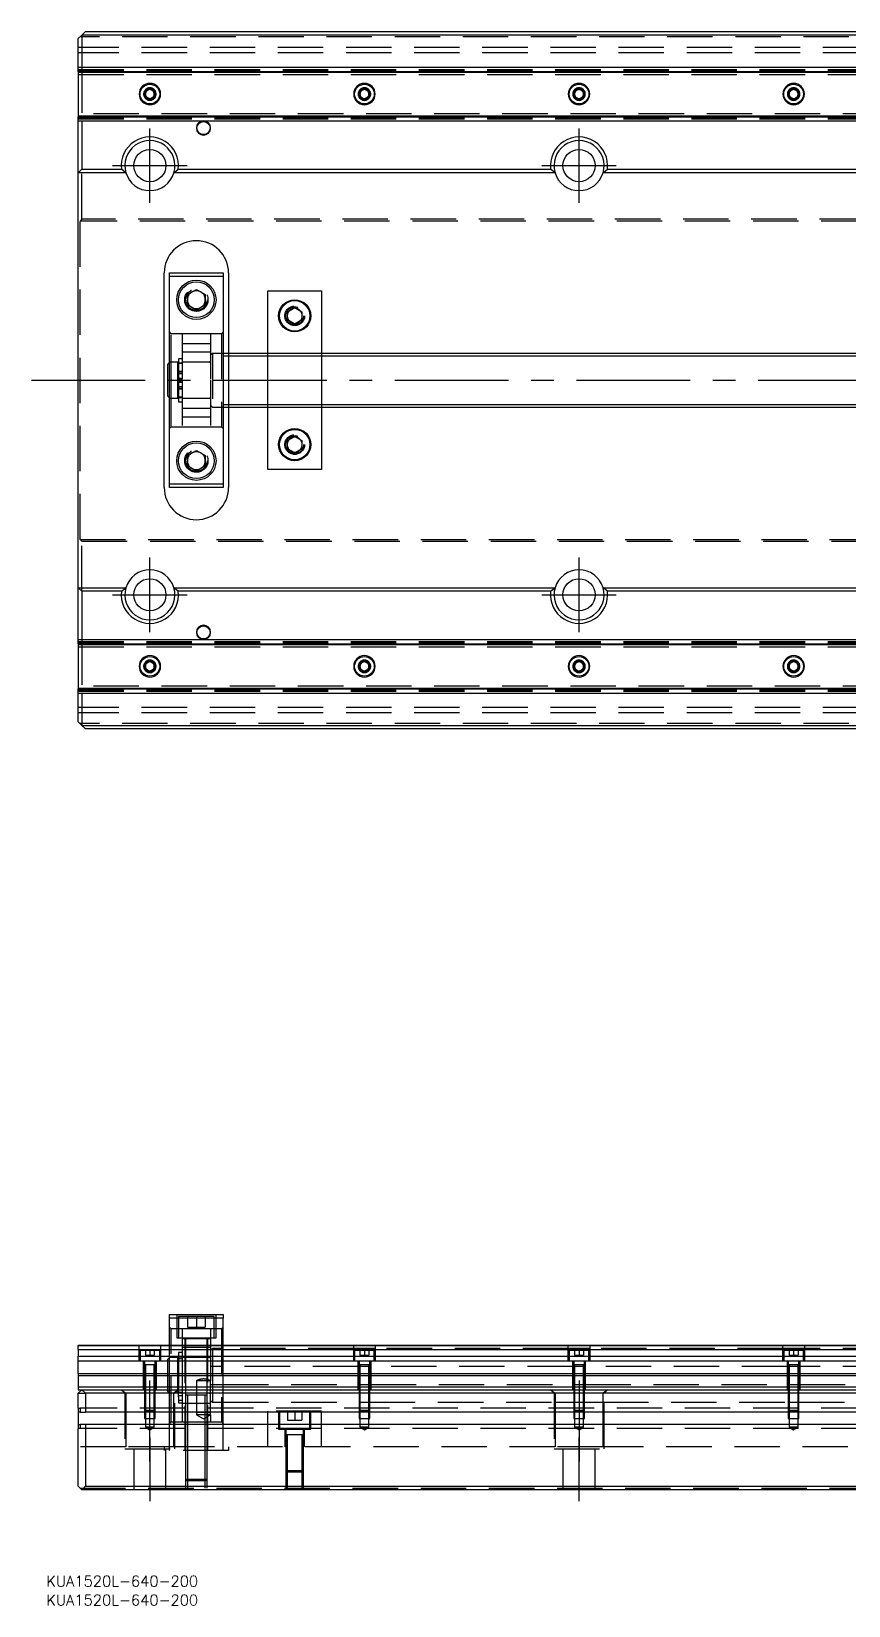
# Model space of a CAD drawing. Extents: x -13 to 910, y -343 to 113.
# Drawn here: x -13.1 to 215.3, y -342.6 to 97.5 of the extents above; entities that cross this region are included whole.
import ezdxf

# ---------------------------------------------------------------- set-up
doc = ezdxf.new("R2010")
doc.units = 0
doc.linetypes.add('CENTER', pattern=[50.8, 31.75, -6.35, 6.35, -6.35])
doc.linetypes.add('DASHED', pattern=[19.05, 12.7, -6.35])
doc.layers.get('0').update_dxf_attribs({"linetype": 'CONTINUOUS'})
doc.layers.add('CENTER', color=1, linetype='CENTER')
doc.styles.get("Standard").update_dxf_attribs({"font": 'txt.shx', "height": 3, "bigfont": 'bigfont.shx'})

# ---------------------------------------------------------------- blocks, each defined once
blk = doc.blocks.new('*U2')
at = {"color": 7, "linetype": 'CONTINUOUS'}
blk.add_text('KUA1520L-640-200', height=3, dxfattribs=at).set_placement((-8.94, -337.27))
blk = doc.blocks.new('*U3')
at = {"color": 7, "linetype": 'CONTINUOUS'}
blk.add_text('KUA1520L-640-200', height=3, dxfattribs=at).set_placement((-8.94, -342.57))

msp = doc.modelspace()

# ---------------------------------------------------------------- linework, layer by layer
at = {"color": 7, "linetype": 'CONTINUOUS'}
for p, q in [((2, 97.5), (1, 96.5)), ((2, 97.5), (220, 97.5)), ((1, 96.5), (0, 95.5)), ((0, 87.5), (0, 95.5)), ((1, 96.5), (1, 87.5)), ((220, 96.5), (1, 96.5)), ((0, 86.32), (0, 87.5)), ((0, 87.5), (220, 87.5)), ((0, 86.32), (0, 86.1)), ((0, 86.32), (220, 86.32)), ((0, 86.1), (220, 86.1)), ((0, 86.1), (0, 73.9)), ((18.75, 80.72), (20, 81.44)), ((18.75, 79.28), (18.75, 80.72)), ((20, 78.56), (18.75, 79.28)), ((20, 81.44), (21.25, 80.72)), ((21.25, 79.28), (20, 78.56)), ((21.25, 80.72), (21.25, 79.28)), ((78.75, 80.72), (80, 81.44)), ((78.75, 79.28), (78.75, 80.72)), ((80, 78.56), (78.75, 79.28)), ((80, 81.44), (81.25, 80.72)), ((81.25, 79.28), (80, 78.56)), ((81.25, 80.72), (81.25, 79.28)), ((138.75, 80.72), (140, 81.44)), ((138.75, 79.28), (138.75, 80.72)), ((140, 78.56), (138.75, 79.28)), ((140, 81.44), (141.25, 80.72)), ((141.25, 79.28), (140, 78.56)), ((141.25, 80.72), (141.25, 79.28)), ((198.75, 80.72), (200, 81.44)), ((198.75, 79.28), (198.75, 80.72)), ((200, 78.56), (198.75, 79.28)), ((200, 81.44), (201.25, 80.72)), ((201.25, 79.28), (200, 78.56)), ((201.25, 80.72), (201.25, 79.28)), ((0, 73.9), (0, 73.68)), ((0, 73.9), (220, 73.9)), ((0, 72.5), (0, 73.68)), ((0, 73.68), (220, 73.68)), ((0, 58), (0, 72.5)), ((0, 72.5), (220, 72.5)), ((1, 72.5), (1, 59)), ((0, 58), (1, 59)), ((0, -58), (0, 58)), ((13.29, 58), (0, 58)), ((1, 59), (12.06, 59)), ((13.29, 58), (12.06, 59)), ((26.71, 58), (27.94, 59)), ((133.29, 58), (26.71, 58)), ((27.94, 59), (132.06, 59)), ((133.29, 58), (132.06, 59)), ((146.71, 58), (147.94, 59)), ((220, 58), (146.71, 58)), ((147.94, 59), (220, 59)), ((24, -30), (24, 30)), ((25.5, 29), (25.5, 30)), ((25.5, 30), (40.5, 30)), ((40.5, 29), (25.5, 29)), ((25.5, -29), (25.5, 29)), ((40.5, 30), (40.5, 29)), ((40.5, 29), (40.5, -29)), ((42, 30), (42, 7.5)), ((30.5, 23.94), (33, 25.39)), ((30.5, 21.06), (30.5, 23.94)), ((33, 25.39), (35.5, 23.94)), ((35.5, 23.94), (35.5, 21.06)), ((53, 7.5), (53, 25)), ((53, 25), (68, 25)), ((68, 25), (68, 7.5)), ((33, 19.61), (30.5, 21.06)), ((35.5, 21.06), (33, 19.61)), ((58.5, 19.15), (60.5, 20.31)), ((58.5, 16.85), (58.5, 19.15)), ((60.5, 20.31), (62.5, 19.15)), ((62.5, 19.15), (62.5, 16.85)), ((60.5, 15.69), (58.5, 16.85)), ((62.5, 16.85), (60.5, 15.69)), ((25.5, 5), (25, 4.5)), ((25, -4.5), (25, 4.5)), ((220, 7.5), (40.5, 7.5)), ((25, -4.5), (25.5, -5)), ((40.5, -7.5), (220, -7.5)), ((42, -7.5), (42, -30)), ((53, -25), (53, -7.5)), ((68, -7.5), (68, -25)), ((58.5, -16.85), (60.5, -15.69)), ((58.5, -19.15), (58.5, -16.85)), ((60.5, -15.69), (62.5, -16.85)), ((62.5, -16.85), (62.5, -19.15)), ((30.5, -21.06), (33, -19.61)), ((30.5, -23.94), (30.5, -21.06)), ((33, -19.61), (35.5, -21.06)), ((35.5, -21.06), (35.5, -23.94)), ((60.5, -20.31), (58.5, -19.15)), ((62.5, -19.15), (60.5, -20.31)), ((33, -25.39), (30.5, -23.94)), ((35.5, -23.94), (33, -25.39)), ((68, -25), (53, -25)), ((25.5, -30), (25.5, -29)), ((25.5, -29), (40.5, -29)), ((40.5, -30), (25.5, -30)), ((40.5, -29), (40.5, -30)), ((0, -72.5), (0, -58)), ((0, -58), (13.29, -58)), ((1, -59), (0, -58)), ((12.06, -59), (1, -59)), ((1, -59), (1, -72.5)), ((12.06, -59), (13.29, -58)), ((26.71, -58), (133.29, -58)), ((27.94, -59), (26.71, -58)), ((132.06, -59), (27.94, -59)), ((132.06, -59), (133.29, -58)), ((146.71, -58), (220, -58)), ((147.94, -59), (146.71, -58)), ((220, -59), (147.94, -59)), ((0, -73.68), (0, -72.5)), ((0, -72.5), (220, -72.5)), ((0, -73.68), (0, -73.9)), ((0, -73.68), (220, -73.68)), ((0, -73.9), (0, -86.1)), ((0, -73.9), (220, -73.9)), ((18.75, -79.28), (20, -78.56)), ((20, -78.56), (21.25, -79.28)), ((78.75, -79.28), (80, -78.56)), ((80, -78.56), (81.25, -79.28)), ((138.75, -79.28), (140, -78.56)), ((140, -78.56), (141.25, -79.28)), ((198.75, -79.28), (200, -78.56)), ((200, -78.56), (201.25, -79.28)), ((18.75, -80.72), (18.75, -79.28)), ((20, -81.44), (18.75, -80.72)), ((21.25, -80.72), (20, -81.44)), ((21.25, -79.28), (21.25, -80.72)), ((78.75, -80.72), (78.75, -79.28)), ((80, -81.44), (78.75, -80.72)), ((81.25, -80.72), (80, -81.44)), ((81.25, -79.28), (81.25, -80.72)), ((138.75, -80.72), (138.75, -79.28)), ((140, -81.44), (138.75, -80.72)), ((141.25, -80.72), (140, -81.44)), ((141.25, -79.28), (141.25, -80.72)), ((198.75, -80.72), (198.75, -79.28)), ((200, -81.44), (198.75, -80.72)), ((201.25, -80.72), (200, -81.44)), ((201.25, -79.28), (201.25, -80.72)), ((0, -86.1), (0, -86.32)), ((0, -86.1), (220, -86.1)), ((0, -87.5), (0, -86.32)), ((0, -86.32), (220, -86.32)), ((0, -95.5), (0, -87.5)), ((0, -87.5), (220, -87.5)), ((1, -87.5), (1, -96.5)), ((0, -95.5), (1, -96.5)), ((1, -96.5), (2, -97.5)), ((1, -96.5), (220, -96.5)), ((220, -97.5), (2, -97.5)), ((25.5, -262.24), (25.5, -261.24)), ((25.5, -261.24), (40.5, -261.24)), ((25.5, -269.74), (25.5, -262.24)), ((40.5, -262.24), (25.5, -262.24)), ((40.5, -261.24), (40.5, -262.24)), ((40.5, -269.74), (40.5, -262.24)), ((0, -269.74), (0, -269.87)), ((0, -269.74), (226.5, -269.74)), ((0, -269.87), (226.5, -269.87)), ((0, -270.96), (0, -269.87)), ((0, -270.96), (226.5, -270.96)), ((0, -270.96), (0, -272.83)), ((0, -272.83), (226.5, -272.83)), ((0, -274.18), (0, -272.83)), ((0, -277.66), (0, -274.18)), ((0, -274.18), (226.5, -274.18)), ((0, -277.66), (226.5, -277.66)), ((0, -277.66), (0, -278.24)), ((0, -278.24), (0, -281.44)), ((0, -278.24), (226.5, -278.24)), ((0, -281.44), (0, -282.24)), ((0, -281.44), (640, -281.44)), ((0, -283.25), (1, -282.24)), ((0, -282.24), (1, -282.24)), ((0, -287.39), (0, -283.25)), ((1, -282.24), (639, -282.24)), ((1, -282.24), (2, -283.25)), ((638, -283.25), (2, -283.25)), ((2, -283.25), (2, -288.54)), ((33, -283.74), (30, -283.74)), ((0, -287.39), (0, -288.54)), ((0, -287.39), (0.5, -287.39)), ((0, -288.54), (0, -291.94)), ((0.5, -288.54), (0, -288.54)), ((0.5, -287.39), (0.5, -288.54)), ((0.5, -288.54), (2, -288.54)), ((638, -288.54), (2, -288.54)), ((0, -291.94), (0, -293.09)), ((0, -291.94), (0.5, -291.94)), ((0.5, -293.09), (0, -293.09)), ((0, -309.24), (0, -293.09)), ((2, -291.94), (0.5, -291.94)), ((0.5, -291.94), (0.5, -293.09)), ((638, -291.94), (2, -291.94)), ((2, -291.94), (2, -309.24)), ((1, -310.24), (0, -309.24)), ((2, -309.24), (1, -310.24)), ((639, -310.24), (1, -310.24)), ((2, -309.24), (638, -309.24))]:
    msp.add_line(p, q, dxfattribs=at)
at = {"color": 3, "linetype": 'DASHED'}
for p, q in [((640, 93), (0, 93)), ((234.5, 96), (0.5, 96)), ((640, 91.5), (0, 91.5)), ((0, 86.91), (220, 86.91)), ((0, 86.7), (640, 86.7)), ((0, 86.26), (226.5, 86.26)), ((0, 85.5), (226.5, 85.5)), ((1, 87.5), (1, 72.5)), ((21.48, 80.26), (21.5, 80)), ((78.5, 80), (78.52, 80.22)), ((138.5, 80), (138.52, 80.22)), ((198.5, 80), (198.52, 80.22)), ((226.5, 74.5), (0, 74.5)), ((0, 73.74), (226.5, 73.74)), ((0, 73.3), (640, 73.3)), ((0, 73.09), (220, 73.09)), ((1, 45), (1, 59)), ((1, 45), (0.5, 44.5)), ((639.5, 44.5), (0.5, 44.5)), ((0.5, -44.5), (0.5, 44.5)), ((639, 45), (1, 45)), ((30, 22.5), (30.02, 22.85)), ((58, 18), (58.02, 18.3)), ((26, 13), (25.5, 13.5)), ((40.5, 13.5), (40, 13)), ((29, 13), (26, 13)), ((26, 0), (26, 13)), ((37, 13), (29, 13)), ((29, 13), (29, 0)), ((37, 10.2), (29, 10.2)), ((40, 13), (37, 13)), ((37, 13), (37, 0)), ((40, 13), (40, -13)), ((27.85, 5), (25.5, 5)), ((27.85, -5), (27.85, 5)), ((28, 4.8), (27.85, 4.8)), ((29, 6), (28, 6)), ((28, 6), (28, -6)), ((29, 4.8), (28, 4.8)), ((29, 4.65), (28, 4.65)), ((37, 7.8), (29, 7.8)), ((36.7, 5), (29, 5)), ((37, 5), (36.7, 5)), ((37.5, 7.5), (37, 7)), ((40.5, 7.5), (37.5, 7.5)), ((37.5, 7.5), (37.5, -7.5)), ((42, 7.5), (42, 2.5)), ((53, 2.5), (53, 7.5)), ((68, 7.5), (68, 2.5)), ((26, -13), (26, 0)), ((29, 2.4), (28, 2.4)), ((28, 2.34), (29, 2.34)), ((29, 1.8), (28, 1.8)), ((28, 0.6), (29, 0.6)), ((28, 0.3), (29, 0.3)), ((29, 0), (29, -13)), ((37, 0), (37, -13)), ((42, 2.5), (42, -2.5)), ((53, -2.5), (53, 2.5)), ((68, 2.5), (68, -2.5)), ((28, -0.3), (29, -0.3)), ((29, -0.6), (28, -0.6)), ((28, -1.8), (29, -1.8)), ((29, -2.34), (28, -2.34)), ((28, -2.4), (29, -2.4)), ((42, -2.5), (42, -7.5)), ((53, -7.5), (53, -2.5)), ((68, -2.5), (68, -7.5)), ((25.5, -5), (27.85, -5)), ((27.85, -4.8), (28, -4.8)), ((28, -4.65), (29, -4.65)), ((28, -4.8), (29, -4.8)), ((28, -6), (29, -6)), ((29, -5), (36.7, -5)), ((29, -7.8), (37, -7.8)), ((36.7, -5), (37, -5)), ((37, -7), (37.5, -7.5)), ((37.5, -7.5), (40.5, -7.5)), ((25.5, -13.5), (26, -13)), ((26, -13), (29, -13)), ((29, -10.2), (37, -10.2)), ((29, -13), (37, -13)), ((37, -13), (40, -13)), ((40, -13), (40.5, -13.5)), ((58, -18), (58.02, -17.7)), ((30, -22.5), (30.02, -22.15)), ((0.5, -44.5), (1, -45)), ((0.5, -44.5), (639.5, -44.5)), ((1, -59), (1, -45)), ((1, -45), (639, -45)), ((0, -73.09), (220, -73.09)), ((0, -73.3), (640, -73.3)), ((0, -73.74), (226.5, -73.74)), ((0, -74.5), (226.5, -74.5)), ((1, -72.5), (1, -87.5)), ((21.48, -79.74), (21.5, -80)), ((78.5, -80), (78.52, -79.75)), ((138.5, -80), (138.52, -79.75)), ((198.5, -80), (198.52, -79.75)), ((226.5, -85.5), (0, -85.5)), ((0, -86.26), (226.5, -86.26)), ((0, -86.7), (640, -86.7)), ((0, -86.91), (220, -86.91)), ((640, -91.5), (0, -91.5)), ((640, -93), (0, -93)), ((234.5, -96), (0.5, -96)), ((27.5, -261.24), (27.5, -267.74)), ((28, -261.74), (28, -267.74)), ((38, -261.74), (28, -261.74)), ((30.5, -261.74), (30.5, -264.74)), ((33, -261.74), (33, -264.74)), ((35.5, -261.74), (35.5, -264.74)), ((38, -267.74), (38, -261.74)), ((38.5, -267.74), (38.5, -261.24)), ((26, -265.24), (25.5, -264.74)), ((29, -265.24), (26, -265.24)), ((26, -291.24), (26, -265.24)), ((27.5, -267.74), (38.5, -267.74)), ((37, -265.24), (29, -265.24)), ((29, -265.24), (29, -267.74)), ((29, -267.74), (29, -269.74)), ((37, -268.04), (29, -268.04)), ((29.75, -267.74), (29.75, -299.24)), ((30, -267.74), (30, -269.74)), ((30.5, -264.74), (33, -264.74)), ((33, -264.74), (35.5, -264.74)), ((36, -269.74), (36, -267.74)), ((36.25, -299.24), (36.25, -267.74)), ((40, -265.24), (37, -265.24)), ((37, -265.24), (37, -267.74)), ((37, -267.74), (37, -269.74)), ((40.5, -264.74), (40, -265.24)), ((40, -265.24), (40, -291.24)), ((17, -274.24), (17, -269.74)), ((17.25, -271.24), (17.25, -274.24)), ((22.75, -271.24), (17.25, -271.24)), ((18.75, -271.24), (18.75, -272.54)), ((18.75, -272.54), (20, -272.54)), ((20, -271.24), (20, -272.54)), ((20, -272.54), (21.25, -272.54)), ((21.25, -271.24), (21.25, -272.54)), ((22.75, -274.24), (22.75, -271.24)), ((23, -269.74), (23, -274.24)), ((25.5, -282.24), (25.5, -269.74)), ((29, -271.79), (28, -271.79)), ((28, -271.79), (28, -282.24)), ((29, -269.74), (29, -282.24)), ((30, -270.44), (29, -270.44)), ((30, -269.74), (30, -282.24)), ((36, -270.44), (30, -270.44)), ((36, -279.36), (36, -269.74)), ((37, -270.44), (36, -270.44)), ((37, -269.74), (37, -279.74)), ((37.5, -270.74), (37, -271.24)), ((40.5, -270.74), (37.5, -270.74)), ((37.5, -270.74), (37.5, -278.24)), ((40.5, -282.24), (40.5, -269.74)), ((77, -270.74), (40.5, -270.74)), ((77, -274.24), (77, -269.74)), ((83, -270.74), (77, -270.74)), ((77.25, -271.24), (77.25, -274.24)), ((82.75, -271.24), (77.25, -271.24)), ((78.75, -271.24), (78.75, -272.54)), ((78.75, -272.54), (80, -272.54)), ((80, -271.24), (80, -272.54)), ((80, -272.54), (81.25, -272.54)), ((81.25, -271.24), (81.25, -272.54)), ((82.75, -274.24), (82.75, -271.24)), ((83, -269.74), (83, -274.24)), ((137, -270.74), (83, -270.74)), ((137, -274.24), (137, -269.74)), ((143, -270.74), (137, -270.74)), ((137.25, -271.24), (137.25, -274.24)), ((142.75, -271.24), (137.25, -271.24)), ((138.75, -271.24), (138.75, -272.54)), ((138.75, -272.54), (140, -272.54)), ((140, -271.24), (140, -272.54)), ((140, -272.54), (141.25, -272.54)), ((141.25, -271.24), (141.25, -272.54)), ((142.75, -274.24), (142.75, -271.24)), ((143, -269.74), (143, -274.24)), ((197, -270.74), (143, -270.74)), ((197, -274.24), (197, -269.74)), ((203, -270.74), (197, -270.74)), ((197.25, -271.24), (197.25, -274.24)), ((202.75, -271.24), (197.25, -271.24)), ((198.75, -271.24), (198.75, -272.54)), ((198.75, -272.54), (200, -272.54)), ((200, -271.24), (200, -272.54)), ((200, -272.54), (201.25, -272.54)), ((201.25, -271.24), (201.25, -272.54)), ((202.75, -274.24), (202.75, -271.24)), ((203, -269.74), (203, -274.24)), ((226.5, -270.74), (203, -270.74)), ((23, -274.24), (17, -274.24)), ((18.25, -282.24), (18.25, -274.24)), ((18.5, -274.24), (18.5, -275.24)), ((20, -275.24), (18.5, -275.24)), ((18.5, -275.24), (18.5, -282.24)), ((18.5, -275.24), (18.5, -275.24)), ((18.5, -275.24), (18.5, -275.25)), ((21.5, -275.24), (18.5, -275.24)), ((18.75, -275.24), (18.75, -282.24)), ((21.5, -275.24), (20, -275.24)), ((21.25, -282.24), (21.25, -275.24)), ((21.5, -275.24), (21.5, -274.24)), ((21.5, -275.24), (21.5, -275.24)), ((21.5, -282.24), (21.5, -275.24)), ((21.5, -275.25), (21.5, -275.24)), ((21.75, -274.24), (21.75, -282.24)), ((25.5, -273.24), (25, -273.74)), ((25, -278.24), (25, -273.74)), ((27.85, -273.24), (25.5, -273.24)), ((27.85, -278.24), (27.85, -273.24)), ((28, -273.44), (27.85, -273.44)), ((29, -273.44), (28, -273.44)), ((29, -273.59), (28, -273.59)), ((30, -273.24), (29, -273.24)), ((36, -273.24), (30, -273.24)), ((36.7, -273.24), (36, -273.24)), ((37, -273.24), (36.7, -273.24)), ((40.5, -275.74), (37, -275.74)), ((78.25, -275.74), (40.5, -275.74)), ((83, -274.24), (77, -274.24)), ((78.25, -282.24), (78.25, -274.24)), ((78.5, -275.74), (78.25, -275.74)), ((78.5, -274.24), (78.5, -275.24)), ((81.5, -275.24), (78.5, -275.24)), ((78.5, -275.24), (78.5, -275.25)), ((78.5, -275.24), (78.5, -282.24)), ((78.5, -275.24), (78.5, -275.24)), ((80, -275.24), (78.5, -275.24)), ((78.75, -275.74), (78.5, -275.74)), ((78.75, -275.24), (78.75, -282.24)), ((81.25, -275.74), (78.75, -275.74)), ((81.5, -275.24), (80, -275.24)), ((81.25, -282.24), (81.25, -275.24)), ((81.5, -275.74), (81.25, -275.74)), ((81.5, -275.24), (81.5, -274.24)), ((81.5, -275.25), (81.5, -275.24)), ((81.5, -275.24), (81.5, -275.24)), ((81.5, -282.24), (81.5, -275.24)), ((81.75, -275.74), (81.5, -275.74)), ((81.75, -274.24), (81.75, -282.24)), ((138.25, -275.74), (81.75, -275.74)), ((143, -274.24), (137, -274.24)), ((138.25, -282.24), (138.25, -274.24)), ((138.5, -275.74), (138.25, -275.74)), ((138.5, -274.24), (138.5, -275.24)), ((138.5, -275.24), (138.5, -275.25)), ((138.5, -275.24), (138.5, -282.24)), ((138.5, -275.24), (138.5, -275.24)), ((140, -275.24), (138.5, -275.24)), ((138.75, -275.74), (138.5, -275.74)), ((138.75, -275.24), (138.75, -282.24)), ((141.25, -275.74), (138.75, -275.74)), ((141.5, -275.24), (140, -275.24)), ((141.25, -282.24), (141.25, -275.24)), ((141.5, -275.74), (141.25, -275.74)), ((141.5, -275.24), (141.5, -274.24)), ((141.5, -275.25), (141.5, -275.24)), ((141.5, -275.24), (141.5, -275.24)), ((141.5, -282.24), (141.5, -275.24)), ((141.75, -275.74), (141.5, -275.74)), ((141.75, -274.24), (141.75, -282.24)), ((198.25, -275.74), (141.75, -275.74)), ((203, -274.24), (197, -274.24)), ((198.25, -282.24), (198.25, -274.24)), ((198.5, -275.74), (198.25, -275.74)), ((198.5, -274.24), (198.5, -275.24)), ((201.5, -275.24), (198.5, -275.24)), ((198.5, -275.24), (198.5, -282.24)), ((198.5, -275.24), (198.5, -275.24)), ((198.5, -275.24), (198.5, -275.25)), ((200, -275.24), (198.5, -275.24)), ((198.75, -275.74), (198.5, -275.74)), ((198.75, -275.24), (198.75, -282.24)), ((201.25, -275.74), (198.75, -275.74)), ((201.5, -275.24), (200, -275.24)), ((201.25, -282.24), (201.25, -275.24)), ((201.5, -275.74), (201.25, -275.74)), ((201.5, -275.24), (201.5, -274.24)), ((201.5, -275.24), (201.5, -275.24)), ((201.5, -282.24), (201.5, -275.24)), ((201.5, -275.25), (201.5, -275.24)), ((201.75, -275.74), (201.5, -275.74)), ((201.75, -274.24), (201.75, -282.24)), ((226.5, -275.74), (201.75, -275.74)), ((0, -278.24), (226.5, -278.24)), ((25, -282.24), (25, -278.24)), ((27.85, -282.27), (27.85, -278.24)), ((33, -279.74), (33, -282.24)), ((37, -279.74), (33, -279.74)), ((35.06, -279.24), (34.94, -279.24)), ((36, -282.24), (36, -279.36)), ((37, -282.24), (37, -279.74)), ((37, -280.74), (40.5, -280.74)), ((37.5, -278.24), (37.5, -282.24)), ((40.5, -280.74), (78.25, -280.74)), ((78.25, -280.74), (78.5, -280.74)), ((78.5, -280.74), (78.75, -280.74)), ((78.75, -280.74), (81.25, -280.74)), ((81.25, -280.74), (81.5, -280.74)), ((81.5, -280.74), (81.75, -280.74)), ((81.75, -280.74), (138.25, -280.74)), ((138.25, -280.74), (138.5, -280.74)), ((138.5, -280.74), (138.75, -280.74)), ((138.75, -280.74), (141.25, -280.74)), ((141.25, -280.74), (141.5, -280.74)), ((141.5, -280.74), (141.75, -280.74)), ((141.75, -280.74), (198.25, -280.74)), ((198.25, -280.74), (198.5, -280.74)), ((198.5, -280.74), (198.75, -280.74)), ((198.75, -280.74), (201.25, -280.74)), ((201.25, -280.74), (201.5, -280.74)), ((201.5, -280.74), (201.75, -280.74)), ((201.75, -280.74), (223, -280.74)), ((0, -283.25), (2, -283.25)), ((12, -282.24), (13, -283.25)), ((12.06, -282.24), (13.29, -283.25)), ((13, -283.25), (13, -298.74)), ((13.29, -283.25), (13.29, -288.54)), ((18.5, -282.24), (18.5, -288)), ((18.5, -282.24), (18.5, -288)), ((18.75, -282.24), (18.75, -288.25)), ((21.25, -288.25), (21.25, -282.24)), ((21.5, -288), (21.5, -282.24)), ((21.5, -288), (21.5, -282.24)), ((25, -282.74), (25, -282.24)), ((25, -282.74), (25.5, -283.25)), ((25.5, -288.54), (25.5, -282.24)), ((27.94, -282.24), (26.71, -283.25)), ((26.71, -288.54), (26.71, -283.25)), ((27, -283.25), (28, -282.24)), ((27, -298.74), (27, -283.25)), ((27.85, -283.25), (27.85, -282.27)), ((27.85, -283.04), (28, -283.04)), ((28, -282.24), (28, -283.02)), ((28, -282.89), (29, -282.89)), ((28, -282.89), (29, -282.89)), ((28, -284.32), (28, -283.02)), ((28, -283.04), (29, -283.04)), ((29, -283.98), (28, -283.98)), ((28, -284.32), (28, -285.76)), ((28, -285.18), (29, -285.18)), ((28, -285.76), (28, -285.89)), ((28, -285.89), (29, -285.89)), ((29, -282.24), (29, -288.54)), ((29, -286.04), (30, -286.04)), ((30, -282.24), (30, -283.74)), ((36, -283.74), (30, -283.74)), ((30, -283.74), (30, -288.54)), ((30, -283.74), (30, -283.74)), ((30, -283.74), (30, -283.75)), ((36, -283.74), (30, -283.74)), ((30, -286.04), (30.5, -286.04)), ((30.5, -283.74), (30.5, -288.54)), ((30.5, -286.04), (33, -286.04)), ((33, -282.24), (33, -288.54)), ((36, -283.74), (33, -283.74)), ((33, -286.04), (35.5, -286.04)), ((35.5, -288.54), (35.5, -283.74)), ((35.5, -286.04), (36, -286.04)), ((36, -283.74), (36, -282.24)), ((36, -283.74), (36, -283.74)), ((36, -288.54), (36, -283.74)), ((36, -283.75), (36, -283.74)), ((36, -286.04), (37, -286.04)), ((37, -288.54), (37, -282.24)), ((37, -285.24), (37.5, -285.74)), ((37.5, -282.24), (37.5, -285.74)), ((37.5, -285.74), (40.5, -285.74)), ((40.5, -288.54), (40.5, -282.24)), ((40.5, -285.74), (78.5, -285.74)), ((78.5, -282.24), (78.5, -288)), ((78.5, -282.24), (78.5, -288)), ((78.5, -285.74), (78.75, -285.74)), ((78.75, -282.24), (78.75, -288.25)), ((78.75, -285.74), (81.25, -285.74)), ((81.25, -288.25), (81.25, -282.24)), ((81.25, -285.74), (81.5, -285.74)), ((81.5, -288), (81.5, -282.24)), ((81.5, -288), (81.5, -282.24)), ((81.5, -285.74), (133.29, -285.74)), ((132, -282.24), (133, -283.25)), ((132.06, -282.24), (133.29, -283.25)), ((133, -283.25), (133, -298.74)), ((133.29, -283.25), (133.29, -288.54)), ((133.29, -285.74), (138.5, -285.74)), ((138.5, -282.24), (138.5, -288)), ((138.5, -282.24), (138.5, -288)), ((138.5, -285.74), (138.75, -285.74)), ((138.75, -282.24), (138.75, -288.25)), ((138.75, -285.74), (141.25, -285.74)), ((141.25, -288.25), (141.25, -282.24)), ((141.25, -285.74), (141.5, -285.74)), ((141.5, -288), (141.5, -282.24)), ((141.5, -288), (141.5, -282.24)), ((141.5, -285.74), (146.71, -285.74)), ((147.94, -282.24), (146.71, -283.25)), ((146.71, -288.54), (146.71, -283.25)), ((146.71, -285.74), (198.5, -285.74)), ((147, -283.25), (148, -282.24)), ((147, -298.74), (147, -283.25)), ((198.5, -282.24), (198.5, -288)), ((198.5, -282.24), (198.5, -288)), ((198.5, -285.74), (198.75, -285.74)), ((198.75, -282.24), (198.75, -288.25)), ((198.75, -285.74), (201.25, -285.74)), ((201.25, -288.25), (201.25, -282.24)), ((201.25, -285.74), (201.5, -285.74)), ((201.5, -288), (201.5, -282.24)), ((201.5, -288), (201.5, -282.24)), ((201.5, -285.74), (223, -285.74)), ((639.5, -287.39), (0.5, -287.39)), ((13.29, -288.54), (13.29, -291.94)), ((18.5, -288), (18.75, -288.25)), ((18.5, -288), (21.5, -288)), ((18.5, -288), (18.5, -288.54)), ((18.5, -288.54), (18.5, -290.24)), ((18.5, -290.24), (21.5, -290.24)), ((21.25, -288.25), (18.75, -288.25)), ((18.75, -288.25), (18.75, -290.24)), ((18.75, -290.24), (18.75, -292.74)), ((21.25, -288.25), (21.5, -288)), ((21.25, -290.24), (21.25, -288.25)), ((21.25, -292.74), (21.25, -290.24)), ((21.5, -288.54), (21.5, -288)), ((21.5, -290.24), (21.5, -288.54)), ((25.5, -291.94), (25.5, -288.54)), ((26.71, -291.94), (26.71, -288.54)), ((29, -288.44), (37, -288.44)), ((29, -288.54), (29, -291.24)), ((30, -288.54), (30, -291.94)), ((30.5, -288.54), (30.5, -291.94)), ((33, -288.54), (33, -288.61)), ((33, -288.61), (33, -289.24)), ((33, -288.61), (33.17, -289.24)), ((37, -288.61), (33, -288.61)), ((33, -289.24), (35, -290.4)), ((37, -289.24), (33, -289.24)), ((35, -290.4), (37, -289.24)), ((35.5, -289.24), (35.5, -288.54)), ((35.5, -291.94), (35.5, -289.24)), ((36, -289.24), (36, -288.54)), ((36, -291.94), (36, -289.24)), ((36.83, -289.24), (37, -288.61)), ((37, -288.61), (37, -288.54)), ((37, -289.24), (37, -288.61)), ((37, -289.24), (37, -291.24)), ((40.5, -291.94), (40.5, -288.54)), ((68, -288.25), (53, -288.25)), ((53, -288.54), (53, -288.25)), ((53, -291.94), (53, -288.54)), ((56, -288.25), (56, -293.24)), ((56.25, -288.25), (56.25, -288.54)), ((56.25, -288.54), (56.25, -291.94)), ((58.5, -288.25), (58.5, -290.74)), ((60.5, -288.25), (60.5, -290.74)), ((62.5, -288.25), (62.5, -290.74)), ((64.75, -288.54), (64.75, -288.25)), ((64.75, -291.94), (64.75, -288.54)), ((65, -293.24), (65, -288.25)), ((68, -288.54), (68, -288.25)), ((68, -291.94), (68, -288.54)), ((78.5, -288), (78.75, -288.25)), ((78.5, -288), (81.5, -288)), ((78.5, -288), (78.5, -288.54)), ((78.5, -288.54), (78.5, -290.24)), ((78.5, -290.24), (81.5, -290.24)), ((81.25, -288.25), (78.75, -288.25)), ((78.75, -288.25), (78.75, -290.24)), ((78.75, -290.24), (78.75, -292.74)), ((81.25, -288.25), (81.5, -288)), ((81.25, -290.24), (81.25, -288.25)), ((81.25, -292.74), (81.25, -290.24)), ((81.5, -288.54), (81.5, -288)), ((81.5, -290.24), (81.5, -288.54)), ((133.29, -288.54), (133.29, -291.94)), ((138.5, -288), (138.75, -288.25)), ((138.5, -288), (141.5, -288)), ((138.5, -288), (138.5, -288.54)), ((138.5, -288.54), (138.5, -290.24)), ((138.5, -290.24), (141.5, -290.24)), ((141.25, -288.25), (138.75, -288.25)), ((138.75, -288.25), (138.75, -290.24)), ((138.75, -290.24), (138.75, -292.74)), ((141.25, -288.25), (141.5, -288)), ((141.25, -290.24), (141.25, -288.25)), ((141.25, -292.74), (141.25, -290.24)), ((141.5, -288.54), (141.5, -288)), ((141.5, -290.24), (141.5, -288.54)), ((146.71, -291.94), (146.71, -288.54)), ((198.5, -288), (198.75, -288.25)), ((198.5, -288), (201.5, -288)), ((198.5, -288), (198.5, -288.54)), ((198.5, -288.54), (198.5, -290.24)), ((198.5, -290.24), (201.5, -290.24)), ((201.25, -288.25), (198.75, -288.25)), ((198.75, -288.25), (198.75, -290.24)), ((198.75, -290.24), (198.75, -292.74)), ((201.25, -288.25), (201.5, -288)), ((201.25, -290.24), (201.25, -288.25)), ((201.25, -292.74), (201.25, -290.24)), ((201.5, -288.54), (201.5, -288)), ((201.5, -290.24), (201.5, -288.54)), ((639.5, -293.09), (0.5, -293.09)), ((13.29, -291.94), (13.29, -298.24)), ((18.75, -292.74), (20, -293.47)), ((21.25, -292.74), (18.75, -292.74)), ((20, -293.47), (21.25, -292.74)), ((25.5, -291.74), (26, -291.24)), ((25.5, -298.24), (25.5, -291.94)), ((26, -291.24), (29, -291.24)), ((26.71, -298.24), (26.71, -291.94)), ((29, -291.24), (30, -291.24)), ((30, -291.24), (30.5, -291.24)), ((30, -291.94), (30, -299.24)), ((30.5, -291.24), (35.5, -291.24)), ((30.5, -291.94), (30.5, -299.24)), ((35.5, -291.24), (36, -291.24)), ((35.5, -299.24), (35.5, -291.94)), ((36, -291.24), (37, -291.24)), ((36, -299.24), (36, -291.94)), ((37, -291.24), (40, -291.24)), ((40, -291.24), (40.5, -291.74)), ((40.5, -299.24), (40.5, -291.94)), ((53, -298.24), (53, -291.94)), ((56, -293.24), (65, -293.24)), ((56.25, -291.94), (56.25, -293.24)), ((57.75, -293.24), (57.75, -298.24)), ((58, -293.24), (58, -294.84)), ((63, -294.84), (58, -294.84)), ((63, -294.84), (58, -294.84)), ((58, -294.84), (58, -294.85)), ((58, -294.84), (58, -298.24)), ((58, -294.84), (58, -294.84)), ((58.4, -294.84), (58.4, -298.24)), ((58.5, -290.74), (60.5, -290.74)), ((60.5, -290.74), (62.5, -290.74)), ((62.6, -298.24), (62.6, -294.84)), ((63, -294.84), (63, -293.24)), ((63, -294.85), (63, -294.84)), ((63, -294.84), (63, -294.84)), ((63, -298.24), (63, -294.84)), ((63.25, -298.24), (63.25, -293.24)), ((64.75, -293.24), (64.75, -291.94)), ((68, -298.24), (68, -291.94)), ((78.75, -292.74), (80, -293.47)), ((81.25, -292.74), (78.75, -292.74)), ((80, -293.47), (81.25, -292.74)), ((133.29, -291.94), (133.29, -298.24)), ((138.75, -292.74), (140, -293.47)), ((141.25, -292.74), (138.75, -292.74)), ((140, -293.47), (141.25, -292.74)), ((146.71, -298.24), (146.71, -291.94)), ((198.75, -292.74), (200, -293.47)), ((201.25, -292.74), (198.75, -292.74)), ((200, -293.47), (201.25, -292.74)), ((13.29, -298.24), (0, -298.24)), ((13, -298.74), (27, -298.74)), ((26.71, -298.24), (13.29, -298.24)), ((15.5, -298.74), (15.5, -310.24)), ((24, -298.24), (24, -299.24)), ((42, -299.24), (24, -299.24)), ((24.5, -310.24), (24.5, -298.74)), ((25.5, -299.24), (25.5, -298.24)), ((133.29, -298.24), (26.71, -298.24)), ((30, -299.24), (30, -307.25)), ((30, -299.24), (30, -307.25)), ((30.5, -299.24), (30.5, -307.75)), ((35.5, -307.75), (35.5, -299.24)), ((36, -307.25), (36, -299.24)), ((36, -307.25), (36, -299.24)), ((42, -298.24), (42, -299.24)), ((58, -298.24), (58, -304.85)), ((58, -298.24), (58, -304.85)), ((58.4, -298.24), (58.4, -305.25)), ((62.6, -305.25), (62.6, -298.24)), ((63, -304.85), (63, -298.24)), ((63, -304.85), (63, -298.24)), ((133, -298.74), (147, -298.74)), ((146.71, -298.24), (133.29, -298.24)), ((135.5, -298.74), (135.5, -310.24)), ((144.5, -310.24), (144.5, -298.74)), ((253.29, -298.24), (146.71, -298.24)), ((30, -307.25), (30.5, -307.75)), ((30, -307.25), (36, -307.25)), ((30, -307.25), (30, -309.74)), ((35.5, -307.75), (30.5, -307.75)), ((30.5, -307.75), (30.5, -309.74)), ((35.5, -307.75), (36, -307.25)), ((35.5, -309.74), (35.5, -307.75)), ((36, -309.74), (36, -307.25)), ((58, -304.85), (58.4, -305.25)), ((58, -304.85), (63, -304.85)), ((58, -304.85), (58, -309.74)), ((62.6, -305.25), (58.4, -305.25)), ((58.4, -305.25), (58.4, -309.74)), ((62.6, -305.25), (63, -304.85)), ((62.6, -309.74), (62.6, -305.25)), ((63, -309.74), (63, -304.85)), ((0.5, -309.74), (639.5, -309.74))]:
    msp.add_line(p, q, dxfattribs=at)
at = {"color": 3, "linetype": 'CONTINUOUS'}
for p, q in [((220, 6.75), (40.5, 6.75)), ((40.5, -6.75), (220, -6.75))]:
    msp.add_line(p, q, dxfattribs=at)
at = {"color": 7, "linetype": 'CONTINUOUS'}
for centre, radius in [((20, 80), 2.75), ((80, 80), 2.75), ((140, 80), 2.75), ((200, 80), 2.75), ((20, 60), 4.5), ((140, 60), 4.5), ((33, 22.5), 5.5), ((33, 22.5), 5), ((60.5, 18), 4.5), ((60.5, 18), 4.25), ((33, -22.5), 5.5), ((33, -22.5), 5), ((60.5, -18), 4.5), ((60.5, -18), 4.25), ((20, -60), 4.5), ((140, -60), 4.5), ((20, -80), 2.75), ((80, -80), 2.75), ((140, -80), 2.75), ((200, -80), 2.75)]:
    msp.add_circle(centre, radius, dxfattribs=at)
at = {"color": 3, "linetype": 'DASHED'}
for centre, radius in [((20, 80), 1.5), ((80, 80), 1.5), ((140, 80), 1.5), ((200, 80), 1.5), ((33, 22.5), 3.25), ((33, 22.5), 3), ((60.5, 18), 2.75), ((60.5, 18), 2.5), ((60.5, -18), 2.75), ((60.5, -18), 2.5), ((33, -22.5), 3.25), ((33, -22.5), 3), ((20, -80), 1.5), ((80, -80), 1.5), ((140, -80), 1.5), ((200, -80), 1.5)]:
    msp.add_circle(centre, radius, dxfattribs=at)
at = {"color": 3, "linetype": 'CONTINUOUS'}
for centre in [(35, 70.5), (35, -70.5)]:
    msp.add_circle(centre, 1.83, dxfattribs=at)
at = {"color": 7, "linetype": 'CONTINUOUS'}
for centre, radius, start, end in [((20, 80), 3, 0, 180), ((20, 80), 3, 180, 0), ((80, 80), 3, 0, 180), ((80, 80), 3, 180, 0), ((140, 80), 3, 0, 180), ((140, 80), 3, 180, 0), ((200, 80), 3, 0, 180), ((200, 80), 3, 180, 0), ((35, 70.5), 2, 180, 90), ((35, 70.5), 2, 90, 180), ((20, 60), 8, 352.8192, 187.1808), ((20, 60), 7, 343.3985, 196.6015), ((140, 60), 8, 352.8192, 187.1808), ((140, 60), 7, 343.3985, 196.6015), ((20, 60), 7, 196.6015, 343.3985), ((140, 60), 7, 196.6015, 343.3985), ((33, 30), 9, 0, 180), ((33, -30), 9, 180, 0), ((20, -60), 7, 16.6015, 163.3985), ((140, -60), 7, 16.6015, 163.3985), ((20, -60), 8, 172.8192, 7.1808), ((20, -60), 7, 163.3985, 16.6015), ((140, -60), 8, 172.8192, 7.1808), ((140, -60), 7, 163.3985, 16.6015), ((35, -70.5), 2, 270, 180), ((35, -70.5), 2, 180, 270), ((20, -80), 3, 0, 180), ((80, -80), 3, 0, 180), ((140, -80), 3, 0, 180), ((200, -80), 3, 0, 180), ((20, -80), 3, 180, 0), ((80, -80), 3, 180, 0), ((140, -80), 3, 180, 0), ((200, -80), 3, 180, 0)]:
    msp.add_arc(centre, radius, start, end, dxfattribs=at)
at = {"color": 3, "linetype": 'DASHED'}
for centre, radius, start, end in [((20, 80), 1.75, 0, 180), ((20, 80), 1.75, 180, 0), ((20, 80), 1.25, 120, 180), ((20, 80), 1.25, 180, 240), ((20, 80), 1.25, 60, 120), ((20, 80), 1.25, 0, 60), ((20, 80), 1.25, 300, 0), ((80, 80), 1.75, 0, 180), ((80, 80), 1.75, 180, 0), ((80, 80), 1.25, 120, 180), ((80, 80), 1.25, 180, 240), ((80, 80), 1.25, 60, 120), ((80, 80), 1.25, 0, 60), ((80, 80), 1.25, 300, 0), ((140, 80), 1.75, 0, 180), ((140, 80), 1.75, 180, 0), ((140, 80), 1.25, 120, 180), ((140, 80), 1.25, 180, 240), ((140, 80), 1.25, 60, 120), ((140, 80), 1.25, 0, 60), ((140, 80), 1.25, 300, 0), ((200, 80), 1.75, 0, 180), ((200, 80), 1.75, 180, 0), ((200, 80), 1.25, 120, 180), ((200, 80), 1.25, 180, 240), ((200, 80), 1.25, 60, 120), ((200, 80), 1.25, 0, 60), ((200, 80), 1.25, 300, 0), ((20, 80), 1.25, 240, 300), ((80, 80), 1.25, 240, 300), ((140, 80), 1.25, 240, 300), ((200, 80), 1.25, 240, 300), ((33, 22.5), 2.5, 120, 180), ((33, 22.5), 2.5, 180, 240), ((33, 22.5), 2.5, 60, 120), ((33, 22.5), 2.5, 0, 60), ((33, 22.5), 2.5, 300, 0), ((33, 22.5), 2.5, 240, 300), ((60.5, 18), 2.1, 162.2472, 180), ((60.5, 18), 2.1, 180, 197.7528), ((60.5, 18), 2.1, 137.7528, 162.2472), ((60.5, 18), 2.1, 102.2472, 137.7528), ((60.5, 18), 2.1, 77.7528, 102.2472), ((60.5, 18), 2.1, 42.2472, 77.7528), ((60.5, 18), 2.1, 17.7528, 42.2472), ((60.5, 18), 2.1, 342.2472, 17.7528), ((60.5, 18), 2.1, 197.7528, 222.2472), ((60.5, 18), 2.1, 222.2472, 257.7528), ((60.5, 18), 2.1, 257.7528, 282.2472), ((60.5, 18), 2.1, 282.2472, 317.7528), ((60.5, 18), 2.1, 317.7528, 342.2472), ((36.7, 5.3), 0.3, 270, 360), ((36.7, -5.3), 0.3, 0, 90), ((60.5, -18), 2.1, 162.2472, 180), ((60.5, -18), 2.1, 137.7528, 162.2472), ((60.5, -18), 2.1, 102.2472, 137.7528), ((60.5, -18), 2.1, 77.7528, 102.2472), ((60.5, -18), 2.1, 42.2472, 77.7528), ((60.5, -18), 2.1, 17.7528, 42.2472), ((60.5, -18), 2.1, 342.2472, 17.7528), ((33, -22.5), 2.5, 120, 180), ((33, -22.5), 2.5, 60, 120), ((33, -22.5), 2.5, 0, 60), ((60.5, -18), 2.1, 180, 197.7528), ((60.5, -18), 2.1, 197.7528, 222.2472), ((60.5, -18), 2.1, 222.2472, 257.7528), ((60.5, -18), 2.1, 257.7528, 282.2472), ((60.5, -18), 2.1, 282.2472, 317.7528), ((60.5, -18), 2.1, 317.7528, 342.2472), ((33, -22.5), 2.5, 180, 240), ((33, -22.5), 2.5, 240, 300), ((33, -22.5), 2.5, 300, 0), ((20, -80), 1.75, 0, 180), ((20, -80), 1.25, 120, 180), ((20, -80), 1.25, 60, 120), ((20, -80), 1.25, 0, 60), ((80, -80), 1.75, 0, 180), ((80, -80), 1.25, 120, 180), ((80, -80), 1.25, 60, 120), ((80, -80), 1.25, 0, 60), ((140, -80), 1.75, 0, 180), ((140, -80), 1.25, 120, 180), ((140, -80), 1.25, 60, 120), ((140, -80), 1.25, 0, 60), ((200, -80), 1.75, 0, 180), ((200, -80), 1.25, 120, 180), ((200, -80), 1.25, 60, 120), ((200, -80), 1.25, 0, 60), ((20, -80), 1.75, 180, 0), ((20, -80), 1.25, 180, 240), ((20, -80), 1.25, 240, 300), ((20, -80), 1.25, 300, 0), ((80, -80), 1.75, 180, 0), ((80, -80), 1.25, 180, 240), ((80, -80), 1.25, 240, 300), ((80, -80), 1.25, 300, 0), ((140, -80), 1.75, 180, 0), ((140, -80), 1.25, 180, 240), ((140, -80), 1.25, 240, 300), ((140, -80), 1.25, 300, 0), ((200, -80), 1.75, 180, 0), ((200, -80), 1.25, 180, 240), ((200, -80), 1.25, 240, 300), ((200, -80), 1.25, 300, 0), ((36.7, -272.94), 0.3, 270, 360), ((34.94, -283.24), 4, 90, 118.9695), ((35.06, -283.24), 4, 61.0305, 90), ((36.7, -283.55), 0.3, 0, 90)]:
    msp.add_arc(centre, radius, start, end, dxfattribs=at)
at = {"layer": 'CENTER', "color": 1, "linetype": 'CENTER'}
for p, q in [((20, 49.6), (20, 70.4)), ((140, 49.6), (140, 70.4)), ((9.6, 60), (30.4, 60)), ((129.6, 60), (150.4, 60)), ((-13.1, 0), (695.9, 0)), ((20, -70.4), (20, -49.6)), ((140, -70.4), (140, -49.6)), ((9.6, -60), (30.4, -60)), ((129.6, -60), (150.4, -60)), ((20, -302.29), (20, -279.69)), ((140, -279.69), (140, -302.29)), ((20, -295.59), (20, -313.39)), ((140, -313.39), (140, -295.59))]:
    msp.add_line(p, q, dxfattribs=at)

# ---------------------------------------------------------------- block references
at = {"color": 7, "linetype": 'CONTINUOUS'}
for name in ['*U2', '*U3']:
    msp.add_blockref(name, (0, 0), dxfattribs=at)

doc.saveas('drawing.dxf')
